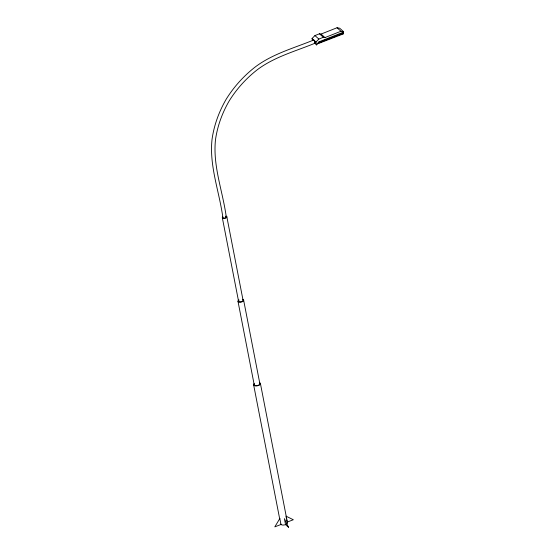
<?xml version="1.0" encoding="UTF-8"?>
<svg xmlns="http://www.w3.org/2000/svg" width="555" height="555" viewBox="0 0 555 555"><rect width="100%" height="100%" fill="white"/><g stroke="black" fill="none" stroke-linecap="round" stroke-linejoin="round"><path stroke-width="0.83" d="M312.5 40.688L312.049 38.496L314.942 35.582L319.444 33.799L321.061 34.07L337.038 27.75L339.681 28.215L343.614 31.711L343.212 33.217L318.48 43.006L316.586 44.92L314.338 42.922M316.586 44.92L315.982 42L318.875 39.079L323.378 37.296L324.994 37.573L340.971 31.246L343.614 31.711M313.665 40.029C293.997 48.056 272.949 53.779 255.675 66.635C243.971 75.633 233.995 86.656 226.204 99.192C219.038 111.541 214.077 125.076 212.052 139.236C209.103 165.792 219.315 191.461 222.86 217.463M314.858 43.283C295.496 51.227 274.718 56.783 257.693 69.437C246.378 78.137 236.728 88.8 229.194 100.927C222.264 112.873 217.463 125.964 215.506 139.652C212.634 165.924 222.819 191.295 226.28 217.012M318.695 43.408L343.066 34.015L342.747 32.419L318.424 42.048L318.584 42.839L342.907 33.21L318.542 42.617L318.695 43.408A10.899 3.295 68.9 0 1 317.606 43.019M285.991 516.15L293.324 519.737L287.15 522.116A3.469 1.679 -11 0 1 286.886 523.844M337.038 27.75L340.971 31.246M321.061 34.07L324.994 37.573M319.444 33.799L323.378 37.296M314.942 35.582L318.875 39.079M312.049 38.496L315.982 42M314.088 40.411L315.004 41.743M315.15 42.048L315.296 42.527M260.385 383.373L287.428 522.491M286.137 516.892L286.429 518.384M286.72 519.875L287.004 521.367M243.603 300.033L259.823 383.505M226.815 216.7L243.041 300.172M222.333 217.775L238.56 301.247M237.998 301.379L254.225 384.858M253.663 384.99L279.713 519.022M343.066 34.015A10.899 3.295 68.9 0 1 342.817 33.994M286.29 524.267A3.469 1.679 -11 0 1 280.705 524.107M259.622 382.693A3.469 1.679 -11 0 1 259.462 385.01A3.469 1.679 -11 0 1 254.849 385.815A3.469 1.679 -11 0 1 254.204 383.637M259.594 383.193A2.893 1.394 -11 0 1 257.173 385.572A2.893 1.394 -11 0 1 254.336 384.109M242.41 299.305A2.893 1.394 -11 0 1 243 301.282A2.893 1.394 -11 0 1 238.803 302.017A2.893 1.394 -11 0 1 238.941 299.908M242.854 299.915A2.31 1.117 -11 0 1 240.62 301.865A2.31 1.117 -11 0 1 238.921 300.345M225.864 216.11A2.31 1.117 -11 0 1 226.454 217.602A2.31 1.117 -11 0 1 223.283 218.358A2.31 1.117 -11 0 1 222.694 216.873M225.476 216.381A1.734 0.839 -11 0 1 225.739 217.685A1.734 0.839 -11 0 1 223.061 217.858L222.909 217.678A1.734 0.839 -11 0 1 222.937 217.234M314.519 43.117A1.734 0.527 68.9 0 0 315.011 42.381A1.734 0.527 68.9 0 0 314.005 40.196L313.818 40.064A1.734 0.527 68.9 0 0 313.485 40.3M279.824 518.53L274.808 526.868L280.983 524.489L279.824 518.53M288.496 527.25L285.541 524.621L284.382 518.654L288.496 527.25"/></g></svg>
